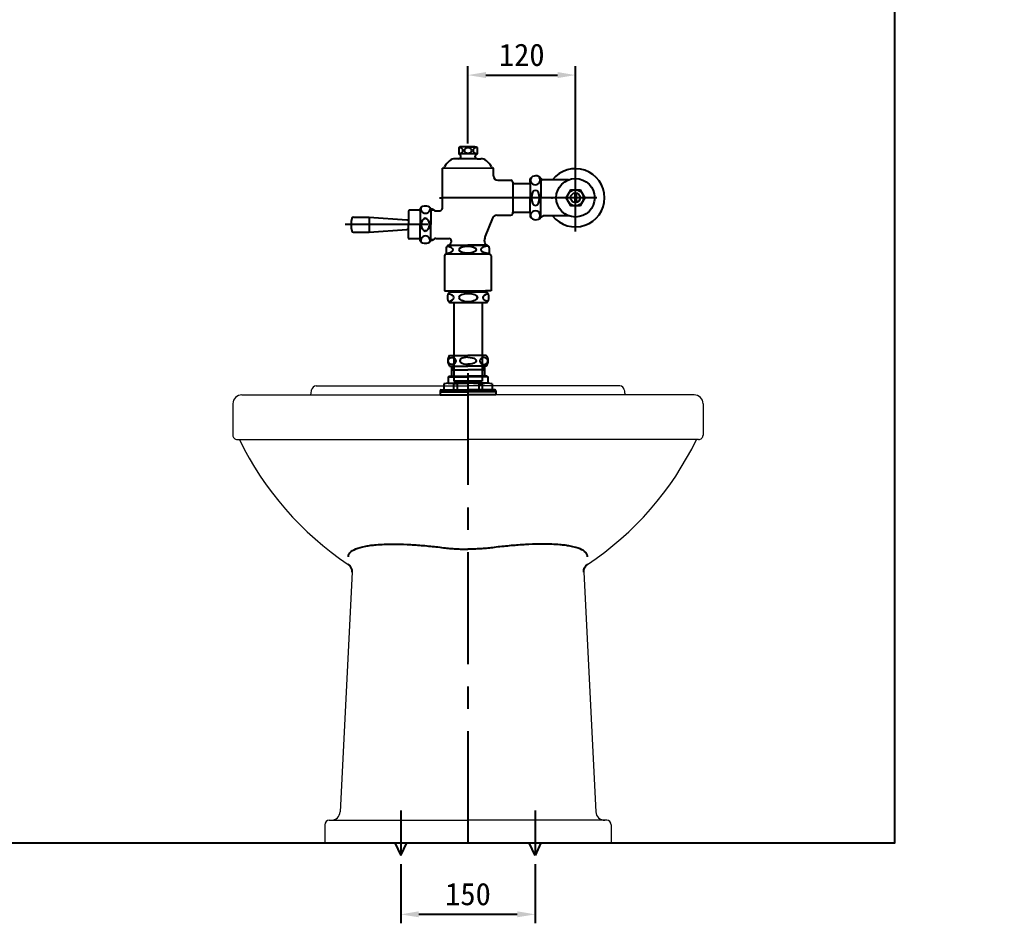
# Model space of a CAD drawing. Extents: x 5890 to 8092, y -47 to 2243.
# Drawn here: x 6991 to 8092, y 137 to 1146 of the extents above; entities that cross this region are included whole.
import ezdxf

# ---------------------------------------------------------------- set-up
doc = ezdxf.new("R2010")
doc.units = 0
doc.header["$LTSCALE"] = 20
doc.header["$MEASUREMENT"] = 0
doc.linetypes.add('CENTER', pattern=[2, 1.25, -0.25, 0.25, -0.25])
doc.layers.get('0').update_dxf_attribs({"linetype": 'CONTINUOUS'})
doc.layers.get('DEFPOINTS').update_dxf_attribs({"linetype": 'CONTINUOUS'})
for name, color, linetype in [('1', 1, 'CONTINUOUS'), ('3', 3, 'CONTINUOUS'), ('4', 4, 'CONTINUOUS'), ('6', 6, 'CONTINUOUS'), ('CENTER', 2, 'CENTER'), ('FAUCET', 4, 'CONTINUOUS')]:
    doc.layers.add(name, color=color, linetype=linetype)
doc.dimstyles.get("Standard").update_dxf_attribs({"dimtxt": 2.5, "dimasz": 2, "dimexe": 2, "dimexo": 1, "dimgap": 1.5, "dimtad": 1, "dimdec": 0, "dimlfac": 10, "dimrnd": 0.5, "dimzin": 0, "dimdsep": 46, "dimtxsty": 'Standard', "dimcen": 0, "dimclrt": 2, "dimadec": 0, "dimazin": 0, "dimtfac": 1, "dimtdec": 0, "dimtmove": 0, "dimatfit": 3, "dimfxl": 0, "dimtolj": 1, "dimtzin": 0, "dimarcsym": 0})

# ---------------------------------------------------------------- blocks, each defined once
blk = doc.blocks.new('*D15')
at = {"layer": '3', "color": 3, "lineweight": -2}
for p, q in [((7491.6, 1007.5), (7491.6, 1093.7)), ((7611.6, 983.7), (7611.6, 1093.7)), ((7511.6, 1083.7), (7591.6, 1083.7))]:
    blk.add_line(p, q, dxfattribs=at)
at = {"layer": '3', "color": 3}
for points in [[(7511.6, 1087.1), (7511.6, 1080.4), (7491.6, 1083.7)], [(7591.6, 1087.1), (7591.6, 1080.4), (7611.6, 1083.7)]]:
    blk.add_solid(points, dxfattribs=at)
at = {"layer": 'DEFPOINTS', "color": 0}
for p in [(7611.6, 1083.7), (7491.6, 1007.5), (7611.6, 983.7)]:
    blk.add_point(p, dxfattribs=at)
at = {"layer": '3', "color": 2, "insert": (7551.6, 1106.2), "char_height": 25, "attachment_point": 5}
blk.add_mtext('\\A1;120', dxfattribs=at)
blk = doc.blocks.new('*D24')
at = {"layer": '3', "color": 3, "lineweight": -2}
for p, q in [((7416.6, 194.9), (7416.6, 136.7)), ((7566.6, 194.9), (7566.6, 136.7)), ((7546.6, 146.7), (7436.6, 146.7))]:
    blk.add_line(p, q, dxfattribs=at)
at = {"layer": '3', "color": 3}
for points in [[(7436.6, 150.1), (7436.6, 143.4), (7416.6, 146.7)], [(7546.6, 150.1), (7546.6, 143.4), (7566.6, 146.7)]]:
    blk.add_solid(points, dxfattribs=at)
at = {"layer": 'DEFPOINTS', "color": 0}
for p in [(7416.6, 194.9), (7566.6, 194.9), (7416.6, 146.7)]:
    blk.add_point(p, dxfattribs=at)
at = {"layer": '3', "color": 2, "insert": (7491.6, 169.2), "char_height": 25, "attachment_point": 5}
blk.add_mtext('\\A1;150', dxfattribs=at)

msp = doc.modelspace()

# ---------------------------------------------------------------- linework, layer by layer
at = {"color": 1, "linetype": 'CENTER', "ltscale": 5}
msp.add_line((7491.58836, 751.09278), (7491.58836, 226.72805), dxfattribs=at)
at = {"linetype": 'Continuous', "lineweight": 0}
for p, q in [((7239.09284, 726.72805), (7491.58836, 726.72805)), ((7322.01518, 736.72788), (7491.58836, 736.72805)), ((7661.16155, 736.72788), (7491.58836, 736.72805)), ((7744.08388, 726.72805), (7491.58836, 726.72805)), ((7229.09284, 716.72805), (7229.089, 681.72805)), ((7754.08388, 716.72805), (7754.08773, 681.72805)), ((7234.089, 676.72805), (7491.58836, 676.72805)), ((7749.08773, 676.72805), (7491.58836, 676.72805)), ((7362.39663, 528.60964), (7348.84945, 261.22205)), ((7620.7801, 528.60964), (7634.32728, 261.22205)), ((7348.84611, 261.15616), (7348.84611, 261.15613)), ((7634.33062, 261.15616), (7634.33062, 261.15613)), ((7331.59066, 246.72805), (7331.59066, 226.72805)), ((7336.58836, 251.72805), (7491.58836, 251.72805)), ((7646.58836, 251.72805), (7491.58836, 251.72805)), ((7651.58607, 246.72805), (7651.58607, 226.72805)), ((7331.58836, 226.72805), (7491.58836, 226.72805)), ((7651.58836, 226.72805), (7491.58836, 226.72805))]:
    msp.add_line(p, q, dxfattribs=at)
for p, q in [((7410.04291, 226.72805), (7416.58836, 212.44619)), ((7416.58836, 212.44619), (7423.13382, 226.72805)), ((7566.58836, 212.44619), (7560.04291, 226.72805)), ((7573.13382, 226.72805), (7566.58836, 212.44619))]:
    msp.add_line(p, q)
for centre, radius, start, end in [((7239.09284, 716.72805), 10, 90, 180), ((7292.13589, 734.41635), 25, 342.08944621, 354.85851228), ((7322.01518, 731.72788), 5, 90.00005668, 174.85851228), ((7661.16155, 731.72788), 5, 5.14148772, 89.99994332), ((7691.04084, 734.41635), 25, 185.14148772, 197.91055379), ((7744.08388, 716.72805), 10, 0, 90), ((7234.089, 681.72805), 5, 179.99370847, 270), ((7551.66637, 828.94338), 350, 205.7789913, 236.39312603), ((7431.51036, 828.94338), 350, 303.60687397, 334.2210087), ((7749.08773, 681.72805), 5, 270, 0.00629153), ((7352.40944, 529.11564), 10, 357.09959245, 56.39312603), ((7630.76729, 529.11564), 10, 123.60687397, 182.90040755), ((7338.86226, 261.72805), 10, 270, 357.09959245), ((7644.31447, 261.72805), 10, 182.90040755, 270), ((7336.59066, 246.72805), 5, 90, 180), ((7646.58607, 246.72805), 5, 0, 90)]:
    msp.add_arc(centre, radius, start, end, dxfattribs=at)
at = {"layer": '1', "color": 95, "linetype": 'Continuous'}
msp.add_ellipse((7352.39874, 529.21051), major_axis=(-9.9863, 0.52336), ratio=0.999672317, start_param=3.1416268177, end_param=4.1816560908, dxfattribs=at)
at = {"layer": '1', "color": 95, "linetype": 'Continuous', "extrusion": (0, 0, -1)}
msp.add_ellipse((7630.77799, 529.21051), major_axis=(9.9863, 0.52336), ratio=0.999672317, start_param=3.1416268177, end_param=4.1816560908, dxfattribs=at)
at = {"layer": '1', "color": 0, "linetype": 'Continuous'}
for points, knots in [([(7358.0212, 545.87159), (7358.05943, 546.30964), (7358.13548, 547.18118), (7358.56119, 548.42025), (7359.21355, 549.60363), (7361.01714, 551.86321), (7365.84249, 555.00872), (7374.5089, 557.43595), (7382.99369, 558.73644), (7392.37565, 559.7288), (7405.67846, 560.22168), (7420.53587, 559.86098), (7431.34764, 559.2699), (7439.36331, 558.69326), (7447.55284, 557.9689), (7455.87153, 557.11386), (7461.47393, 556.43298), (7464.29073, 556.09065)], [0, 0, 0, 0, 0.0315083149, 0.0626882039, 0.0937919304, 0.124947256, 0.2500451752, 0.3922237373, 0.4460298031, 0.4997151141, 0.6420876256, 0.7492067323, 0.7989583126, 0.8491870754, 0.898916055, 0.9491764458, 1, 1, 1, 1]), ([(7464.29073, 556.09065), (7466.56206, 555.82521), (7471.09553, 555.29541), (7477.92455, 554.77116), (7484.75385, 554.43015), (7489.31306, 554.38859), (7491.58836, 554.36785)], [0, 0, 0, 0, 0.2506438657, 0.5002735448, 0.7506078004, 1, 1, 1, 1]), ([(7518.886, 556.09065), (7516.61467, 555.82521), (7512.0812, 555.29541), (7505.25218, 554.77116), (7498.42288, 554.43015), (7493.86367, 554.38859), (7491.58836, 554.36785)], [0, 0, 0, 0, 0.2506438657, 0.5002735448, 0.7506078004, 1, 1, 1, 1]), ([(7625.15553, 545.87159), (7625.1173, 546.30964), (7625.04125, 547.18118), (7624.61554, 548.42025), (7623.96317, 549.60363), (7622.15959, 551.86321), (7617.33424, 555.00872), (7608.66782, 557.43595), (7600.18304, 558.73644), (7590.80108, 559.7288), (7577.49827, 560.22168), (7562.64086, 559.86098), (7551.82909, 559.2699), (7543.81342, 558.69326), (7535.62389, 557.9689), (7527.3052, 557.11386), (7521.7028, 556.43298), (7518.886, 556.09065)], [0, 0, 0, 0, 0.0315083149, 0.0626882039, 0.0937919304, 0.124947256, 0.2500451752, 0.3922237373, 0.4460298031, 0.4997151141, 0.6420876256, 0.7492067323, 0.7989583126, 0.8491870754, 0.898916055, 0.9491764458, 1, 1, 1, 1])]:
    msp.add_open_spline(points, degree=3, knots=knots, dxfattribs=at)
at = {"layer": '3'}
for p, q in [((7471.08836, 770.72805), (7491.58836, 770.72805)), ((7512.08836, 770.72805), (7491.58836, 770.72805)), ((7471.08836, 758.72805), (7491.58836, 758.72805)), ((7473.08836, 758.72805), (7473.08836, 748.22805)), ((7473.08836, 754.72805), (7491.58836, 754.72805)), ((7474.08836, 754.72805), (7473.08836, 753.47805)), ((7474.08836, 758.72805), (7474.08836, 754.72805)), ((7512.08836, 758.72805), (7491.58836, 758.72805)), ((7510.08836, 754.72805), (7491.58836, 754.72805)), ((7509.08836, 758.72805), (7509.08836, 754.72805)), ((7509.08836, 754.72805), (7510.08836, 753.47805)), ((7510.08836, 758.72805), (7510.08836, 748.22805)), ((7464.58836, 738.92297), (7464.58836, 733.22805)), ((7470.58836, 747.72805), (7469.58836, 746.72805)), ((7469.58836, 746.72805), (7491.58836, 746.72805)), ((7469.58836, 746.72805), (7469.58836, 739.72805)), ((7469.58836, 739.72805), (7491.58836, 739.72805)), ((7470.58836, 747.72805), (7491.58836, 747.72805)), ((7470.58836, 747.72805), (7470.58836, 747.72805)), ((7479.58836, 738.84162), (7475.58836, 738.84162)), ((7475.58836, 738.84162), (7475.58836, 732.22805)), ((7479.58836, 738.84162), (7479.58836, 732.22805)), ((7512.58836, 747.72805), (7491.58836, 747.72805)), ((7513.58836, 746.72805), (7491.58836, 746.72805)), ((7513.58836, 739.72805), (7491.58836, 739.72805)), ((7503.58836, 738.84162), (7503.58836, 732.22805)), ((7503.58836, 738.84162), (7507.58836, 738.84162)), ((7507.58836, 738.84162), (7507.58836, 732.22805)), ((7512.58836, 747.72805), (7513.58836, 746.72805)), ((7512.58836, 747.72805), (7512.58836, 747.72805)), ((7513.58836, 746.72805), (7513.58836, 739.72805)), ((7518.58836, 738.92297), (7518.58836, 733.22805)), ((7460.58836, 731.22805), (7460.58836, 726.72805)), ((7460.58836, 730.72805), (7491.58836, 730.72805)), ((7460.58836, 730.22805), (7491.58836, 730.22805)), ((7460.58836, 726.72805), (7491.58836, 726.72805)), ((7461.58836, 732.22805), (7463.58836, 732.22805)), ((7463.58836, 732.22805), (7491.58836, 732.22805)), ((7519.58836, 732.22805), (7491.58836, 732.22805)), ((7522.58836, 730.72805), (7491.58836, 730.72805)), ((7522.58836, 730.22805), (7491.58836, 730.22805)), ((7522.58836, 726.72805), (7491.58836, 726.72805)), ((7521.58836, 732.22805), (7519.58836, 732.22805)), ((7522.58836, 731.22805), (7522.58836, 726.72805))]:
    msp.add_line(p, q, dxfattribs=at)
for centre, radius, start, end in [((7479.08836, 764.72805), 10, 143.13010235, 216.86989765), ((7504.08836, 764.72805), 10, 323.13010235, 36.86989765), ((7469.95975, 721.49253), 18.2393, 72.02523915, 107.12727962), ((7472.58836, 748.22805), 0.5, 270, 0), ((7491.58836, 658.06034), 81.66771, 90, 98.44945732), ((7491.58836, 658.06034), 81.66771, 81.55054268, 90), ((7513.21698, 721.49253), 18.2393, 72.87272038, 107.97476085), ((7510.58836, 748.22805), 0.5, 180, 270), ((7461.58836, 731.22805), 1, 90, 180), ((7463.58836, 733.22805), 1, 270, 0), ((7519.58836, 733.22805), 1, 180, 270), ((7521.58836, 731.22805), 1, 0, 90)]:
    msp.add_arc(centre, radius, start, end, dxfattribs=at)
msp.add_ellipse((7473.85916, 764.50182), major_axis=(-4.3189, 0), ratio=0.9179526791, dxfattribs=at)
msp.add_ellipse((7491.58836, 764.7635), major_axis=(-9.05575, 0), ratio=0.437793456, start_param=4.7123889804, end_param=7.853981634, dxfattribs=at)
at = {"layer": '3', "extrusion": (0, 0, -1)}
msp.add_ellipse((7491.58836, 764.7635), major_axis=(9.05575, 0), ratio=0.437793456, start_param=4.7123889804, end_param=7.853981634, dxfattribs=at)
msp.add_ellipse((7509.31757, 764.50182), major_axis=(4.3189, 0), ratio=0.9179526791, dxfattribs=at)
at = {"layer": '4'}
for p, q in [((7482.58836, 1003.72805), (7481.19606, 1002.9242)), ((7481.19606, 1002.9242), (7481.19606, 995.86594)), ((7499.08836, 1003.72805), (7482.58836, 1003.72805)), ((7491.58836, 1003.72805), (7500.58836, 1003.72805)), ((7500.58836, 1003.72805), (7501.98067, 1002.9242)), ((7501.98067, 1002.9242), (7501.98067, 995.86594)), ((7501.98067, 995.86594), (7481.19606, 995.86594)), ((7481.19606, 995.86594), (7482.74133, 994.76272)), ((7481.19606, 995.86594), (7482.04099, 995.26272)), ((7501.98067, 995.86594), (7500.4354, 994.76272)), ((7501.98067, 995.86594), (7501.13574, 995.26272)), ((7463.08836, 979.57139), (7463.25496, 979.73799)), ((7463.08836, 977.72805), (7463.08836, 979.72805)), ((7520.08836, 979.7136), (7463.08836, 979.57139)), ((7481.28871, 990.22805), (7477.13763, 990.22805)), ((7501.88802, 990.22805), (7481.28871, 990.22805)), ((7501.88802, 990.22805), (7506.0391, 990.22805)), ((7520.08836, 977.72805), (7520.08836, 979.72805)), ((7463.08836, 935.22805), (7463.08836, 977.72805)), ((7520.08836, 971.22805), (7520.08836, 977.72805)), ((7572.96132, 967.72805), (7572.96132, 968.53947)), ((7525.08836, 966.22805), (7539.58836, 966.22805)), ((7541.58836, 964.22805), (7541.58836, 962.72805)), ((7541.58836, 962.72805), (7561.20804, 962.72805)), ((7541.58836, 962.72805), (7541.58836, 929.22805)), ((7561.20804, 963.97805), (7561.20804, 968.22805)), ((7561.20804, 963.97805), (7561.20804, 946.72805)), ((7572.96132, 968.3054), (7575.69337, 966.72805)), ((7572.96132, 967.72805), (7572.96132, 946.72805)), ((7603.6985, 966.72805), (7575.69337, 966.72805)), ((7459.76638, 946.72805), (7463.08836, 946.72805)), ((7635.33913, 946.72805), (7463.08836, 946.72805)), ((7561.20804, 929.47805), (7561.20804, 946.72805)), ((7572.96132, 925.72805), (7572.96132, 946.72805)), ((7363.74928, 925.22805), (7381.1337, 925.22805)), ((7381.1337, 925.22805), (7423.33118, 922.22805)), ((7381.1337, 925.22805), (7381.1337, 908.22805)), ((7425.08836, 931.72805), (7425.08836, 927.47805)), ((7425.08836, 927.47805), (7425.08836, 916.72805)), ((7437.08836, 932.72805), (7426.08836, 932.72805)), ((7438.08836, 935.18625), (7438.08836, 916.72805)), ((7450.08836, 935.18625), (7450.08836, 916.72805)), ((7450.08836, 934.22805), (7451.58836, 934.22805)), ((7450.08836, 933.22805), (7453.32042, 933.22805)), ((7451.58836, 933.22805), (7451.58836, 934.22805)), ((7451.58836, 934.22805), (7454.35631, 932.62997)), ((7455.85631, 932.22805), (7460.08836, 932.22805)), ((7523.67353, 927.22805), (7539.58836, 927.22805)), ((7541.58836, 930.72805), (7561.20804, 930.72805)), ((7541.58836, 930.72805), (7561.20804, 930.72805)), ((7541.58836, 929.22805), (7541.58836, 930.72805)), ((7561.20804, 929.47805), (7561.20804, 930.72805)), ((7561.20804, 929.47805), (7561.20804, 925.22805)), ((7561.20804, 929.47805), (7561.20804, 925.22805)), ((7572.96132, 925.1507), (7575.69337, 926.72805)), ((7572.96132, 925.72805), (7572.96132, 926.62805)), ((7572.96132, 925.72805), (7572.96132, 924.91663)), ((7603.6985, 926.72805), (7575.69337, 926.72805)), ((7446.58836, 916.72805), (7354.50807, 916.72805)), ((7425.08836, 901.72805), (7425.08836, 916.72805)), ((7438.08836, 898.26984), (7438.08836, 916.72805)), ((7450.08836, 898.26984), (7450.08836, 916.72805)), ((7519.03115, 924.085), (7510.94664, 903.87375)), ((7363.74928, 908.22805), (7381.1337, 908.22805)), ((7381.1337, 908.22805), (7423.33118, 911.22805)), ((7437.08836, 900.72805), (7426.08836, 900.72805)), ((7450.08836, 900.22805), (7453.32042, 900.22805)), ((7450.08836, 899.22805), (7451.58836, 899.22805)), ((7451.58836, 899.22805), (7454.35631, 900.82612)), ((7451.58836, 900.22805), (7451.58836, 899.22805)), ((7455.85631, 901.22805), (7470.08836, 901.22805)), ((7470.31761, 893.72805), (7491.31761, 893.72805)), ((7471.43836, 893.72805), (7471.58836, 893.72805)), ((7471.58836, 894.72805), (7472.82042, 896.86202)), ((7471.58836, 893.72805), (7471.58836, 894.72805)), ((7473.08836, 897.86202), (7473.08836, 898.22805)), ((7512.31761, 893.72805), (7491.31761, 893.72805)), ((7491.58836, 893.72805), (7512.12987, 893.72805)), ((7510.08836, 898.12997), (7510.08836, 899.41706)), ((7511.58836, 894.72805), (7510.49029, 896.62997)), ((7511.58836, 893.72805), (7511.58836, 894.72805)), ((7511.73836, 893.72805), (7511.58836, 893.72805)), ((7511.73836, 893.72805), (7512.12987, 893.72805)), ((7465.31761, 881.72805), (7465.31761, 842.72805)), ((7467.31761, 890.72805), (7467.31761, 883.72805)), ((7515.31761, 883.72805), (7467.31761, 883.72805)), ((7515.31761, 890.72805), (7515.31761, 883.72805)), ((7517.31761, 881.72805), (7517.31761, 842.72805)), ((7465.31761, 842.72805), (7511.31761, 842.72805)), ((7471.43836, 839.22805), (7471.04686, 839.22805)), ((7471.26932, 841.56152), (7512.35232, 841.56152)), ((7471.31761, 842.72805), (7471.31761, 841.56152)), ((7517.31761, 842.72805), (7511.31761, 842.72805)), ((7511.31761, 842.72805), (7511.31761, 841.56152)), ((7512.35232, 829.56152), (7471.26932, 829.56152)), ((7475.71336, 829.56152), (7475.71336, 741.9346)), ((7507.46336, 829.56152), (7507.46336, 741.9346)), ((7475.71336, 741.9346), (7507.46336, 741.9346)), ((7507.46336, 741.9346), (7475.71336, 741.9346))]:
    msp.add_line(p, q, dxfattribs=at)
for centre, radius, start, end in [((7482.61344, 999.50318), 3.24188, 244.07405947, 115.92594053), ((7500.56329, 999.50318), 3.24188, 64.07405947, 295.92594053), ((7481.28871, 992.72805), 2.5, 270, 54.47560436), ((7501.88802, 992.72805), 2.5, 125.52439564, 270), ((7462.73734, 982.693), 3, 276.71940909, 333.43460418), ((7483.26991, 972.32899), 20, 127.82329918, 153.24982144), ((7477.13763, 980.22805), 10, 90, 127.82329918), ((7506.0391, 980.22805), 10, 52.17670082, 90), ((7499.90682, 972.32899), 20, 26.75017856, 52.17670082), ((7520.43939, 982.693), 3, 206.56539582, 263.28059091), ((7525.08836, 971.22805), 5, 180, 270), ((7567.20804, 963.72805), 7.5, 39.90545365, 143.13010235), ((7566.87594, 966.70808), 5.43639, 154.15763515, 28.85514633), ((7539.58836, 964.22805), 2, 0, 90), ((7444.08836, 928.47805), 9, 48.1896851, 131.8103149), ((7444.08618, 934.60269), 5.21717, 171.2454719, 12.942127), ((7363.74928, 923.22805), 2, 90, 169.17991567), ((7426.08836, 931.72805), 1, 90, 180), ((7437.08836, 933.72805), 1, 270, 0), ((7455.85631, 935.22805), 3, 240, 270), ((7460.08836, 935.22805), 3, 270, 0), ((7523.67353, 922.22805), 5, 90, 158.19859051), ((7539.58836, 929.22805), 2, 270, 0), ((7567.20804, 929.72805), 7.5, 216.86989765, 320.09454635), ((7566.87594, 926.74801), 5.43639, 331.14485367, 205.84236485), ((7397.7587, 916.72805), 36.625, 169.17991567, 190.82008433), ((7423.58836, 926.22805), 4, 266.32112985, 292.02431284), ((7363.74928, 910.22805), 2, 190.82008433, 270), ((7423.58836, 907.22805), 4, 67.97568716, 93.67887015), ((7444.08618, 898.8534), 5.21717, 347.057873, 188.7545281), ((7522.08836, 899.41706), 12, 158.19859051, 180), ((7426.08836, 901.72805), 1, 180, 270), ((7437.08836, 899.72805), 1, 0, 90), ((7444.08836, 904.97805), 9, 228.1896851, 311.8103149), ((7455.85631, 898.22805), 3, 90, 120), ((7470.31761, 890.72805), 3, 90, 180), ((7470.08836, 898.22805), 3, 0, 90), ((7471.08836, 897.86202), 2, 330, 0), ((7513.08836, 898.12997), 3, 180, 210), ((7512.31761, 890.72805), 3, 0, 90), ((7467.31761, 881.72805), 2, 90, 180), ((7515.31761, 881.72805), 2, 0, 90), ((7476.56082, 835.56152), 8, 131.40962211, 228.59037789), ((7507.06082, 835.56152), 8, 311.40962211, 48.59037789)]:
    msp.add_arc(centre, radius, start, end, dxfattribs=at)
at = {"layer": '4', "extrusion": (0, 0, -1)}
for centre, major_axis, ratio in [((7491.61809, 999.59837), (4.14983, 0), 0.7405569885), ((7567.00082, 946.60937), (0, -8.37805), 0.5382521961), ((7443.92541, 916.67618), (0, -7.11382), 0.6495734756)]:
    msp.add_ellipse(centre, major_axis=major_axis, ratio=ratio, dxfattribs=at)
at = {"layer": '4'}
for centre, major_axis, ratio in [((7443.92541, 916.77991), (0, 7.11382), 0.6495734756), ((7491.19114, 888.81661), (-9.40496, 0), 0.4196851309), ((7491.81082, 835.28021), (-10.23571, 0), 0.4590352453)]:
    msp.add_ellipse(centre, major_axis=major_axis, ratio=ratio, dxfattribs=at)
for centre, major_axis, ratio, start_param, end_param in [((7465.54931, 888.55051), (-9.40496, 0), 0.4196851309, 1.7599403664, 4.4691613738), ((7515.32462, 888.90531), (9.40496, 0), 0.4196851309, 1.6636307279, 4.7116435105), ((7465.60234, 835.28021), (10.23571, 0), 0.4590352453, -1.1301927018, 1.1640044958), ((7518.46164, 835.28021), (10.23571, 0), 0.4590352453, 2.0199785732, 4.2299837248)]:
    msp.add_ellipse(centre, major_axis=major_axis, ratio=ratio, start_param=start_param, end_param=end_param, dxfattribs=at)
at = {"layer": '6', "color": 5}
msp.add_lwpolyline([(8091.58836, 2104.22805), (6091.58836, 2104.22805), (6091.58836, 226.72805), (7968.30466, 226.72805), (7968.30466, 1226.72805)], dxfattribs=at)
at = {"layer": 'CENTER', "color": 1, "linetype": 'CENTER', "ltscale": 2}
for p, q in [((7416.58836, 262.66605), (7416.58836, 176.3784)), ((7566.58836, 262.66605), (7566.58836, 176.3784))]:
    msp.add_line(p, q, dxfattribs=at)
at = {"layer": 'FAUCET', "linetype": 'Continuous'}
for p, q in [((7611.58836, 909.1126), (7611.58836, 983.68469)), ((7584.75848, 946.72805), (7585.97614, 946.72805)), ((7610.86024, 952.07873), (7610.86024, 941.37736)), ((7612.31649, 952.07873), (7612.31649, 941.37736))]:
    msp.add_line(p, q, dxfattribs=at)
msp.add_lwpolyline([(7621.98067, 946.72805), (7616.78452, 937.72805), (7606.39221, 937.72805), (7601.19606, 946.72805), (7606.39221, 955.72805), (7616.78452, 955.72805)], close=True, dxfattribs=at)
for radius in [21.5, 9, 5.4]:
    msp.add_circle((7611.58836, 946.72805), radius, dxfattribs=at)
msp.add_arc((7611.58836, 946.72805), 32.5, 217.97987244, 142.02012756, dxfattribs=at)

# ---------------------------------------------------------------- dimensions: what is measured, and where the dimension line sits
at = {"layer": '3'}
for base, p1, p2, override, picture, middle in [((7611.58836, 1083.72805), (7491.58836, 1007.47827), (7611.58836, 983.68469), {"dimtxt": 25, "dimasz": 20, "dimexe": 10, "dimexo": 0, "dimgap": 10, "dimdec": 4, "dimlfac": 1, "dimzin": 8, "dimclrd": 3, "dimclre": 3, "dimtdec": 4}, '*D15', (7551.58836, 1106.22805)), ((7416.58836, 146.72805), (7566.58836, 194.9127), (7416.58836, 194.9127), {"dimtxt": 25, "dimasz": 20, "dimexe": 10, "dimexo": 0, "dimgap": 10, "dimtih": 1, "dimtoh": 1, "dimdec": 4, "dimlfac": 1, "dimzin": 8, "dimclrd": 3, "dimclre": 3, "dimtdec": 4, "dimarcsym": 1}, '*D24', (7491.58836, 169.22805))]:
    dim = msp.add_linear_dim(base=base, p1=p1, p2=p2, dimstyle='Standard', override=override, dxfattribs=at)
    dim.commit()
    dim.dimension.update_dxf_attribs({"geometry": picture, "text_midpoint": middle})

doc.saveas('drawing.dxf')
